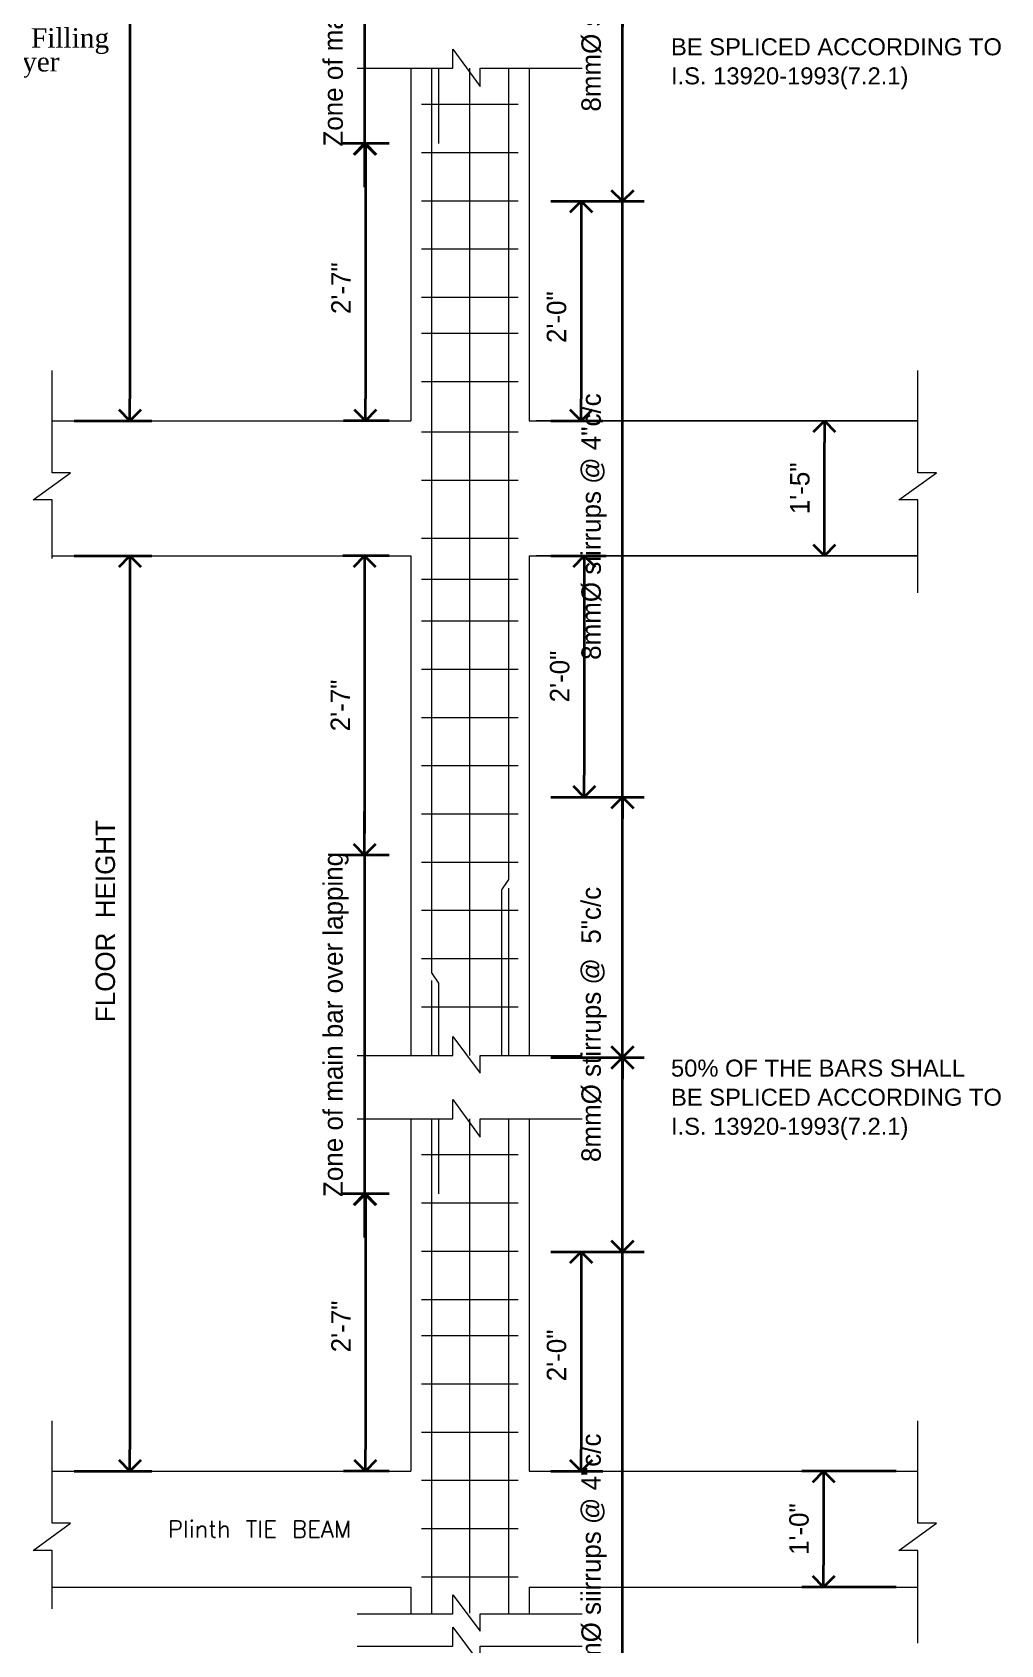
# Model space of a CAD drawing. Header units: inches. Extents: x -12073856 to 12321241, y -1226296 to 1319224.
# Drawn here: x 130506 to 130905, y 48463 to 49127 of the extents above; entities that cross this region are included whole.
import ezdxf

# ---------------------------------------------------------------- set-up
doc = ezdxf.new("R2010")
doc.units = ezdxf.units.IN
doc.header["$MEASUREMENT"] = 0
doc.header["$PDMODE"] = 35
for name, color, linetype, lineweight in [('DIM', 6, 'Continuous', 9), ('OUTLINE', 1, 'Continuous', 25), ('Rebars', 1, 'Continuous', 13), ('STIRRUPS', 14, 'Continuous', 18), ('texts', 152, 'Continuous', 35), ('TRENCH', 1, 'Continuous', 35)]:
    doc.layers.add(name, color=color, linetype=linetype, lineweight=lineweight)
doc.styles.add('Labels', font='arial.ttf', dxfattribs={"height": 8})
doc.styles.add('ordinary', font='times.ttf')
doc.styles.add('PRABIN', font='BKANT.TTF', dxfattribs={"height": 8})
doc.styles.add('S2', font='txt.shx', dxfattribs={"height": 3})
doc.dimstyles.new("Copy of S-2'", dxfattribs={"dimscale": 96, "dimtxt": 9, "dimasz": 0.09375, "dimexe": 0.09375, "dimexo": 0.09375, "dimgap": 0.0625, "dimtad": 1, "dimdec": 0, "dimlfac": 0.25, "dimzin": 3, "dimdsep": 46, "dimlunit": 3, "dimtxsty": 'PRABIN', "dimblk": 'OPEN90', "dimcen": 0.09375, "dimdle": 0.09375, "dimclrd": 256, "dimclre": 34, "dimclrt": 256, "dimadec": 0, "dimazin": 1, "dimtfac": 1, "dimtdec": 0, "dimtix": 1, "dimtmove": 0, "dimatfit": 3, "dimldrblk": 'DOTSMALL', "dimfxl": 1, "dimtolj": 1, "dimtzin": 1, "dimarcsym": 0})

# ---------------------------------------------------------------- blocks, each defined once
blk = doc.blocks.new('_Open90')
at = {"color": 0, "linetype": 'ByBlock', "lineweight": -2}
for p, q in [((0, 0), (-1, 0)), ((-0.5, 0.5), (0, 0)), ((0, 0), (-0.5, -0.5))]:
    blk.add_line(p, q, dxfattribs=at)
blk = doc.blocks.new('*D808')
at = {"layer": 'Defpoints', "color": 0, "ltscale": 0.1, "transparency": 16777216}
for p in [(98632.63, -11305.04), (98593.74, -11352.74), (98632.63, -11352.74)]:
    blk.add_point(p, dxfattribs=at)
at = {"layer": 'OUTLINE', "color": 34, "lineweight": -2, "ltscale": 0.1, "transparency": 16777216}
for p, q in [((98623.63, -11305.04), (98584.74, -11305.04)), ((98623.63, -11352.74), (98584.74, -11352.74))]:
    blk.add_line(p, q, dxfattribs=at)
at = {"layer": 'OUTLINE', "lineweight": -2, "ltscale": 0.1, "transparency": 16777216}
blk.add_line((98593.74, -11314.04), (98593.74, -11343.74), dxfattribs=at)
at = {"layer": 'OUTLINE', "lineweight": -2, "ltscale": 0.1, "transparency": 16777216, "xscale": 9, "yscale": 9, "zscale": 9}
for p, rotation in [((98593.74, -11305.04), 90), ((98593.74, -11352.74), 270)]:
    blk.add_blockref('_Open90', p, dxfattribs=dict(at, rotation=rotation))
at = {"layer": 'OUTLINE', "lineweight": 18, "ltscale": 0.1, "transparency": 16777216, "insert": (98583.64, -11328.89), "char_height": 8, "attachment_point": 5, "rotation": 90, "style": 'PRABIN'}
blk.add_mtext('\\A1;1\'-0"', dxfattribs=at)
blk = doc.blocks.new('_DotSmall')
at = {"color": 0, "linetype": 'ByBlock', "const_width": 0.5}
blk.add_lwpolyline([(-0.0625, 0, 1), (0.0625, 0, 1)], format="xyb", close=True, dxfattribs=at)
blk = doc.blocks.new('*D809')
at = {"layer": 'Defpoints', "color": 0, "transparency": 16777216}
for p in [(98423.67, -11190.81), (98404.9, -11305.04), (98423.67, -11305.04)]:
    blk.add_point(p, dxfattribs=at)
at = {"layer": 'DIM', "color": 34, "lineweight": -2, "transparency": 16777216}
for p, q in [((98414.67, -11190.81), (98395.9, -11190.81)), ((98414.67, -11305.04), (98395.9, -11305.04))]:
    blk.add_line(p, q, dxfattribs=at)
at = {"layer": 'DIM', "lineweight": -2, "transparency": 16777216}
blk.add_line((98404.9, -11199.81), (98404.9, -11296.04), dxfattribs=at)
at = {"layer": 'DIM', "lineweight": -2, "transparency": 16777216, "xscale": 9, "yscale": 9, "zscale": 9}
for p, rotation in [((98404.9, -11190.81), 90), ((98404.9, -11305.04), 270)]:
    blk.add_blockref('_Open90', p, dxfattribs=dict(at, rotation=rotation))
at = {"layer": 'DIM', "transparency": 16777216, "insert": (98394.85, -11245.43), "char_height": 8, "attachment_point": 5, "rotation": 90, "style": 'PRABIN'}
blk.add_mtext('\\A1;2\'-7"', dxfattribs=at)
blk = doc.blocks.new('*D810')
at = {"layer": 'Defpoints', "color": 0, "transparency": 16777216}
for p in [(98423.67, -11051.28), (98404.61, -11190.81), (98423.67, -11190.81)]:
    blk.add_point(p, dxfattribs=at)
at = {"layer": 'DIM', "lineweight": -2, "transparency": 16777216}
for p, q in [((98404.61, -11042.28), (98404.61, -11033.28)), ((98404.61, -11051.28), (98404.61, -11190.81)), ((98404.61, -11199.81), (98404.61, -11208.81))]:
    blk.add_line(p, q, dxfattribs=at)
at = {"layer": 'DIM', "color": 34, "lineweight": -2, "transparency": 16777216}
for p, q in [((98414.67, -11051.28), (98395.61, -11051.28)), ((98414.67, -11190.81), (98395.61, -11190.81))]:
    blk.add_line(p, q, dxfattribs=at)
at = {"layer": 'DIM', "lineweight": -2, "transparency": 16777216, "xscale": 9, "yscale": 9, "zscale": 9}
for p, rotation in [((98404.61, -11051.28), 270), ((98404.61, -11190.81), 90)]:
    blk.add_blockref('_Open90', p, dxfattribs=dict(at, rotation=rotation))
at = {"layer": 'DIM', "transparency": 16777216, "insert": (98392.81, -11121.04), "char_height": 8, "attachment_point": 5, "rotation": 90, "style": 'PRABIN'}
blk.add_mtext('\\A1;Zone of main bar over lapping', dxfattribs=at)
blk = doc.blocks.new('*D811')
at = {"layer": 'Defpoints', "color": 0, "transparency": 16777216}
for p in [(98472.36, -11214.66), (98472.36, -11305.04), (98493.82, -11305.04)]:
    blk.add_point(p, dxfattribs=at)
at = {"layer": 'DIM', "color": 34, "lineweight": -2, "transparency": 16777216}
for p, q in [((98481.36, -11214.66), (98502.82, -11214.66)), ((98481.36, -11305.04), (98502.82, -11305.04))]:
    blk.add_line(p, q, dxfattribs=at)
at = {"layer": 'DIM', "lineweight": -2, "transparency": 16777216}
blk.add_line((98493.82, -11223.66), (98493.82, -11296.04), dxfattribs=at)
at = {"layer": 'DIM', "lineweight": -2, "transparency": 16777216, "xscale": 9, "yscale": 9, "zscale": 9}
for p, rotation in [((98493.82, -11214.66), 90), ((98493.82, -11305.04), 270)]:
    blk.add_blockref('_Open90', p, dxfattribs=dict(at, rotation=rotation))
at = {"layer": 'DIM', "transparency": 16777216, "insert": (98483.72, -11257.35), "char_height": 8, "attachment_point": 5, "rotation": 90, "style": 'PRABIN'}
blk.add_mtext('\\A1;2\'-0"', dxfattribs=at)
blk = doc.blocks.new('*D812')
at = {"layer": 'Defpoints', "color": 0, "transparency": 16777216}
for p in [(98472.36, -11027.43), (98510.86, -11027.43), (98472.36, -11214.66)]:
    blk.add_point(p, dxfattribs=at)
at = {"layer": 'DIM', "color": 34, "lineweight": -2, "transparency": 16777216}
for p, q in [((98481.36, -11027.43), (98519.86, -11027.43)), ((98481.36, -11214.66), (98519.86, -11214.66))]:
    blk.add_line(p, q, dxfattribs=at)
at = {"layer": 'DIM', "lineweight": -2, "transparency": 16777216}
blk.add_line((98510.86, -11205.66), (98510.86, -11036.43), dxfattribs=at)
at = {"layer": 'DIM', "lineweight": -2, "transparency": 16777216, "xscale": 9, "yscale": 9, "zscale": 9}
for p, rotation in [((98510.86, -11027.43), 90), ((98510.86, -11214.66), 270)]:
    blk.add_blockref('_Open90', p, dxfattribs=dict(at, rotation=rotation))
at = {"layer": 'DIM', "transparency": 16777216, "insert": (98499.13, -11121.04), "char_height": 8, "attachment_point": 5, "rotation": 90, "style": 'PRABIN'}
blk.add_mtext('\\A1;8mm%%C stirrups @  5"c/c', dxfattribs=at)
blk = doc.blocks.new('*D813')
at = {"layer": 'Defpoints', "color": 0, "transparency": 16777216}
for p in [(98423.67, -10928.07), (98404.61, -11051.28), (98423.67, -11051.28)]:
    blk.add_point(p, dxfattribs=at)
at = {"layer": 'DIM', "color": 34, "lineweight": -2, "transparency": 16777216}
for p, q in [((98414.67, -10928.07), (98395.61, -10928.07)), ((98414.67, -11051.28), (98395.61, -11051.28))]:
    blk.add_line(p, q, dxfattribs=at)
at = {"layer": 'DIM', "lineweight": -2, "transparency": 16777216}
blk.add_line((98404.61, -10937.07), (98404.61, -11042.28), dxfattribs=at)
at = {"layer": 'DIM', "lineweight": -2, "transparency": 16777216, "xscale": 9, "yscale": 9, "zscale": 9}
for p, rotation in [((98404.61, -10928.07), 90), ((98404.61, -11051.28), 270)]:
    blk.add_blockref('_Open90', p, dxfattribs=dict(at, rotation=rotation))
at = {"layer": 'DIM', "transparency": 16777216, "insert": (98394.57, -10989.67), "char_height": 8, "attachment_point": 5, "rotation": 90, "style": 'PRABIN'}
blk.add_mtext('\\A1;2\'-7"', dxfattribs=at)
blk = doc.blocks.new('*D814')
at = {"layer": 'Defpoints', "color": 0, "transparency": 16777216}
for p in [(98472.36, -10928.07), (98472.36, -11027.43), (98495.12, -11027.43)]:
    blk.add_point(p, dxfattribs=at)
at = {"layer": 'DIM', "color": 34, "lineweight": -2, "transparency": 16777216}
for p, q in [((98481.36, -10928.07), (98504.12, -10928.07)), ((98481.36, -11027.43), (98504.12, -11027.43))]:
    blk.add_line(p, q, dxfattribs=at)
at = {"layer": 'DIM', "lineweight": -2, "transparency": 16777216}
blk.add_line((98495.12, -10937.07), (98495.12, -11018.43), dxfattribs=at)
at = {"layer": 'DIM', "lineweight": -2, "transparency": 16777216, "xscale": 9, "yscale": 9, "zscale": 9}
for p, rotation in [((98495.12, -10928.07), 90), ((98495.12, -11027.43), 270)]:
    blk.add_blockref('_Open90', p, dxfattribs=dict(at, rotation=rotation))
at = {"layer": 'DIM', "transparency": 16777216, "insert": (98485.02, -10977.75), "char_height": 8, "attachment_point": 5, "rotation": 90, "style": 'PRABIN'}
blk.add_mtext('\\A1;2\'-0"', dxfattribs=at)
blk = doc.blocks.new('*D815')
at = {"layer": 'Defpoints', "color": 0, "transparency": 16777216}
for p in [(98275.84, -10928.07), (98275.84, -11305.04), (98307.89, -11305.04)]:
    blk.add_point(p, dxfattribs=at)
at = {"layer": 'DIM', "color": 34, "lineweight": -2, "transparency": 16777216}
for p, q in [((98284.84, -10928.07), (98316.89, -10928.07)), ((98284.84, -11305.04), (98316.89, -11305.04))]:
    blk.add_line(p, q, dxfattribs=at)
at = {"layer": 'DIM', "lineweight": -2, "transparency": 16777216}
blk.add_line((98307.89, -10937.07), (98307.89, -11296.04), dxfattribs=at)
at = {"layer": 'DIM', "lineweight": -2, "transparency": 16777216, "xscale": 9, "yscale": 9, "zscale": 9}
for p, rotation in [((98307.89, -10928.07), 90), ((98307.89, -11305.04), 270)]:
    blk.add_blockref('_Open90', p, dxfattribs=dict(at, rotation=rotation))
at = {"layer": 'DIM', "transparency": 16777216, "insert": (98297.78, -11078.46), "char_height": 8, "attachment_point": 5, "rotation": 90, "style": 'PRABIN'}
blk.add_mtext('\\A1;FLOOR  HEIGHT', dxfattribs=at)
blk = doc.blocks.new('*D817')
at = {"layer": 'Defpoints', "color": 0, "transparency": 16777216}
for p in [(98472.36, -11134.62), (98510.86, -11134.62), (98472.36, -11559.21)]:
    blk.add_point(p, dxfattribs=at)
at = {"layer": 'DIM', "color": 34, "lineweight": -2, "transparency": 16777216}
for p, q in [((98481.36, -11134.62), (98519.86, -11134.62)), ((98481.36, -11559.21), (98519.86, -11559.21))]:
    blk.add_line(p, q, dxfattribs=at)
at = {"layer": 'DIM', "lineweight": -2, "transparency": 16777216}
blk.add_line((98510.86, -11550.21), (98510.86, -11143.62), dxfattribs=at)
at = {"layer": 'DIM', "lineweight": -2, "transparency": 16777216, "xscale": 9, "yscale": 9, "zscale": 9}
for p, rotation in [((98510.86, -11134.62), 90), ((98510.86, -11559.21), 270)]:
    blk.add_blockref('_Open90', p, dxfattribs=dict(at, rotation=rotation))
at = {"layer": 'DIM', "transparency": 16777216, "insert": (98499.13, -11344.42), "char_height": 8, "attachment_point": 5, "rotation": 90, "style": 'PRABIN'}
blk.add_mtext('\\A1;8mm%%C siirrups @ 4"c/c', dxfattribs=at)
blk = doc.blocks.new('*D819')
at = {"layer": 'Defpoints', "color": 0, "ltscale": 0.5, "transparency": 16777216}
for p in [(98594.06, -10872.43), (98594.06, -10872.43), (98594.06, -10928.07)]:
    blk.add_point(p, dxfattribs=at)
at = {"layer": 'DIM', "lineweight": -2, "ltscale": 0.5, "transparency": 16777216}
blk.add_line((98594.06, -10919.07), (98594.06, -10881.43), dxfattribs=at)
at = {"layer": 'DIM', "lineweight": -2, "ltscale": 0.5, "transparency": 16777216, "xscale": 9, "yscale": 9, "zscale": 9}
for p, rotation in [((98594.06, -10872.43), 90), ((98594.06, -10928.07), 270)]:
    blk.add_blockref('_Open90', p, dxfattribs=dict(at, rotation=rotation))
at = {"layer": 'DIM', "ltscale": 0.5, "transparency": 16777216, "insert": (98583.99, -10900.25), "char_height": 8, "attachment_point": 5, "rotation": 90, "style": 'PRABIN'}
blk.add_mtext('\\A1;1\'-5"', dxfattribs=at)
blk = doc.blocks.new('*D820')
at = {"layer": 'Defpoints', "color": 0, "transparency": 16777216}
for p in [(98423.67, -10758.2), (98404.9, -10872.43), (98423.67, -10872.43)]:
    blk.add_point(p, dxfattribs=at)
at = {"layer": 'DIM', "color": 34, "lineweight": -2, "transparency": 16777216}
for p, q in [((98414.67, -10758.2), (98395.9, -10758.2)), ((98414.67, -10872.43), (98395.9, -10872.43))]:
    blk.add_line(p, q, dxfattribs=at)
at = {"layer": 'DIM', "lineweight": -2, "transparency": 16777216}
blk.add_line((98404.9, -10767.2), (98404.9, -10863.43), dxfattribs=at)
at = {"layer": 'DIM', "lineweight": -2, "transparency": 16777216, "xscale": 9, "yscale": 9, "zscale": 9}
for p, rotation in [((98404.9, -10758.2), 90), ((98404.9, -10872.43), 270)]:
    blk.add_blockref('_Open90', p, dxfattribs=dict(at, rotation=rotation))
at = {"layer": 'DIM', "transparency": 16777216, "insert": (98394.85, -10817.81), "char_height": 8, "attachment_point": 5, "rotation": 90, "style": 'PRABIN'}
blk.add_mtext('\\A1;2\'-7"', dxfattribs=at)
blk = doc.blocks.new('*D821')
at = {"layer": 'Defpoints', "color": 0, "transparency": 16777216}
for p in [(98472.36, -10782.04), (98472.36, -10872.43), (98493.82, -10872.43)]:
    blk.add_point(p, dxfattribs=at)
at = {"layer": 'DIM', "color": 34, "lineweight": -2, "transparency": 16777216}
for p, q in [((98481.36, -10782.04), (98502.82, -10782.04)), ((98481.36, -10872.43), (98502.82, -10872.43))]:
    blk.add_line(p, q, dxfattribs=at)
at = {"layer": 'DIM', "lineweight": -2, "transparency": 16777216}
blk.add_line((98493.82, -10791.04), (98493.82, -10863.43), dxfattribs=at)
at = {"layer": 'DIM', "lineweight": -2, "transparency": 16777216, "xscale": 9, "yscale": 9, "zscale": 9}
for p, rotation in [((98493.82, -10782.04), 90), ((98493.82, -10872.43), 270)]:
    blk.add_blockref('_Open90', p, dxfattribs=dict(at, rotation=rotation))
at = {"layer": 'DIM', "transparency": 16777216, "insert": (98483.72, -10829.74), "char_height": 8, "attachment_point": 5, "rotation": 90, "style": 'PRABIN'}
blk.add_mtext('\\A1;2\'-0"', dxfattribs=at)
blk = doc.blocks.new('*D827')
at = {"layer": 'Defpoints', "color": 0, "transparency": 16777216}
for p in [(98423.67, -10618.66), (98404.61, -10758.2), (98423.67, -10758.2)]:
    blk.add_point(p, dxfattribs=at)
at = {"layer": 'DIM', "lineweight": -2, "transparency": 16777216}
for p, q in [((98404.61, -10609.66), (98404.61, -10600.66)), ((98404.61, -10618.66), (98404.61, -10758.2)), ((98404.61, -10767.2), (98404.61, -10776.2))]:
    blk.add_line(p, q, dxfattribs=at)
at = {"layer": 'DIM', "color": 34, "lineweight": -2, "transparency": 16777216}
for p, q in [((98414.67, -10618.66), (98395.61, -10618.66)), ((98414.67, -10758.2), (98395.61, -10758.2))]:
    blk.add_line(p, q, dxfattribs=at)
at = {"layer": 'DIM', "lineweight": -2, "transparency": 16777216, "xscale": 9, "yscale": 9, "zscale": 9}
for p, rotation in [((98404.61, -10618.66), 270), ((98404.61, -10758.2), 90)]:
    blk.add_blockref('_Open90', p, dxfattribs=dict(at, rotation=rotation))
at = {"layer": 'DIM', "transparency": 16777216, "insert": (98392.81, -10688.43), "char_height": 8, "attachment_point": 5, "rotation": 90, "style": 'PRABIN'}
blk.add_mtext('\\A1;Zone of main bar over lapping', dxfattribs=at)
blk = doc.blocks.new('*D828')
at = {"layer": 'Defpoints', "color": 0, "transparency": 16777216}
for p in [(98472.36, -10594.82), (98510.86, -10594.82), (98472.36, -10782.04)]:
    blk.add_point(p, dxfattribs=at)
at = {"layer": 'DIM', "color": 34, "lineweight": -2, "transparency": 16777216}
for p, q in [((98481.36, -10594.82), (98519.86, -10594.82)), ((98481.36, -10782.04), (98519.86, -10782.04))]:
    blk.add_line(p, q, dxfattribs=at)
at = {"layer": 'DIM', "lineweight": -2, "transparency": 16777216}
blk.add_line((98510.86, -10773.04), (98510.86, -10603.82), dxfattribs=at)
at = {"layer": 'DIM', "lineweight": -2, "transparency": 16777216, "xscale": 9, "yscale": 9, "zscale": 9}
for p, rotation in [((98510.86, -10594.82), 90), ((98510.86, -10782.04), 270)]:
    blk.add_blockref('_Open90', p, dxfattribs=dict(at, rotation=rotation))
at = {"layer": 'DIM', "transparency": 16777216, "insert": (98499.13, -10688.43), "char_height": 8, "attachment_point": 5, "rotation": 90, "style": 'PRABIN'}
blk.add_mtext('\\A1;8mm%%C stirrups @  5"c/c', dxfattribs=at)
blk = doc.blocks.new('*D832')
at = {"layer": 'Defpoints', "color": 0, "transparency": 16777216}
for p in [(98275.84, -10495.46), (98275.84, -10872.43), (98307.89, -10872.43)]:
    blk.add_point(p, dxfattribs=at)
at = {"layer": 'DIM', "color": 34, "lineweight": -2, "transparency": 16777216}
for p, q in [((98284.84, -10495.46), (98316.89, -10495.46)), ((98284.84, -10872.43), (98316.89, -10872.43))]:
    blk.add_line(p, q, dxfattribs=at)
at = {"layer": 'DIM', "lineweight": -2, "transparency": 16777216}
blk.add_line((98307.89, -10504.46), (98307.89, -10863.43), dxfattribs=at)
at = {"layer": 'DIM', "lineweight": -2, "transparency": 16777216, "xscale": 9, "yscale": 9, "zscale": 9}
for p, rotation in [((98307.89, -10495.46), 90), ((98307.89, -10872.43), 270)]:
    blk.add_blockref('_Open90', p, dxfattribs=dict(at, rotation=rotation))
at = {"layer": 'DIM', "transparency": 16777216, "insert": (98297.78, -10650.85), "char_height": 8, "attachment_point": 5, "rotation": 90, "style": 'PRABIN'}
blk.add_mtext('\\A1;FLOOR  HEIGHT', dxfattribs=at)
blk = doc.blocks.new('*D833')
at = {"layer": 'Defpoints', "color": 0, "transparency": 16777216}
for p in [(98472.36, -10701.21), (98510.86, -10701.21), (98472.36, -11134.62)]:
    blk.add_point(p, dxfattribs=at)
at = {"layer": 'DIM', "color": 34, "lineweight": -2, "transparency": 16777216}
for p, q in [((98481.36, -10701.21), (98519.86, -10701.21)), ((98481.36, -11134.62), (98519.86, -11134.62))]:
    blk.add_line(p, q, dxfattribs=at)
at = {"layer": 'DIM', "lineweight": -2, "transparency": 16777216}
blk.add_line((98510.86, -11125.62), (98510.86, -10710.21), dxfattribs=at)
at = {"layer": 'DIM', "lineweight": -2, "transparency": 16777216, "xscale": 9, "yscale": 9, "zscale": 9}
for p, rotation in [((98510.86, -10701.21), 90), ((98510.86, -11134.62), 270)]:
    blk.add_blockref('_Open90', p, dxfattribs=dict(at, rotation=rotation))
at = {"layer": 'DIM', "transparency": 16777216, "insert": (98499.13, -10916.01), "char_height": 8, "attachment_point": 5, "rotation": 90, "style": 'PRABIN'}
blk.add_mtext('\\A1;8mm%%C siirrups @ 4"c/c', dxfattribs=at)
blk = doc.blocks.new('footing wall sec')
at = {"char_height": 2, "attachment_point": 1, "style": 'ordinary'}
for s, insert in [('2"th Sand Filling', (69792.88, -69347.18)), ('Plastic Layer', (69792.62, -69349.63))]:
    blk.add_mtext(s, dxfattribs=dict(at, insert=insert))
blk = doc.blocks.new('FGDF')
at = {"layer": 'DIM'}
for p, q in [((98394.73, -10872.43), (98423.67, -10872.43)), ((98394.73, -10928.07), (98423.67, -10928.07))]:
    blk.add_line(p, q, dxfattribs=at)
at = {"layer": 'OUTLINE', "lineweight": 18, "ltscale": 0.1}
for p, q in [((98423.67, -10727.24), (98423.67, -10872.43)), ((98472.36, -10727.24), (98472.36, -10872.43)), ((98423.67, -10844.26), (98423.67, -10872.43)), ((98472.36, -10844.26), (98472.36, -10872.43)), ((98275.84, -10872.43), (98394.73, -10872.43)), ((98472.36, -10872.43), (98632.63, -10872.43)), ((98632.63, -10872.43), (98475.34, -10872.43)), ((98275.84, -10928.07), (98394.73, -10928.07)), ((98423.67, -10928.07), (98423.67, -11133.82)), ((98472.36, -10928.07), (98632.63, -10928.07)), ((98472.36, -10928.07), (98472.36, -11133.82)), ((98632.63, -10928.07), (98475.34, -10928.07)), ((98423.67, -11159.85), (98423.67, -11305.04)), ((98472.36, -11159.85), (98472.36, -11305.04)), ((98423.67, -11276.87), (98423.67, -11305.04)), ((98472.36, -11276.87), (98472.36, -11305.04)), ((98275.84, -11305.04), (98423.67, -11305.04)), ((98472.36, -11305.04), (98632.63, -11305.04)), ((98275.84, -11352.74), (98423.67, -11352.74)), ((98423.67, -11352.74), (98423.67, -11363.74)), ((98423.67, -11352.74), (98423.67, -11363.74)), ((98472.36, -11352.74), (98472.36, -11363.74)), ((98472.36, -11352.74), (98632.63, -11352.74)), ((98472.36, -11352.74), (98472.36, -11363.74))]:
    blk.add_line(p, q, dxfattribs=at)
for points in [[(98401.51, -10727.24), (98440.98, -10727.24), (98440.98, -10719.4), (98452.2, -10734.8), (98452.2, -10727.24), (98494.31, -10727.24)], [(98401.51, -10727.24), (98440.98, -10727.24), (98440.98, -10719.4), (98452.2, -10734.8), (98452.2, -10727.24), (98494.31, -10727.24)], [(98275.84, -10929.12), (98275.84, -10905.05), (98268, -10905.05), (98283.41, -10893.84), (98275.84, -10893.84), (98275.84, -10851.72)], [(98632.63, -10943.29), (98632.63, -10905.05), (98624.79, -10905.05), (98640.2, -10893.84), (98632.63, -10893.84), (98632.63, -10851.72)], [(98401.51, -11133.82), (98440.98, -11133.82), (98440.98, -11125.98), (98452.2, -11141.06), (98452.2, -11133.82), (98494.31, -11133.82)], [(98401.51, -11159.85), (98440.98, -11159.85), (98440.98, -11152.01), (98452.2, -11167.42), (98452.2, -11159.85), (98494.31, -11159.85)], [(98275.84, -11361.74), (98275.84, -11337.67), (98268, -11337.67), (98283.41, -11326.45), (98275.84, -11326.45), (98275.84, -11284.33)], [(98632.63, -11375.91), (98632.63, -11337.67), (98624.79, -11337.67), (98640.2, -11326.45), (98632.63, -11326.45), (98632.63, -11284.33)], [(98401.51, -11363.74), (98440.98, -11363.74), (98440.98, -11355.9), (98452.2, -11370.98), (98452.2, -11363.74), (98494.31, -11363.74)], [(98401.51, -11377.11), (98440.98, -11377.11), (98440.98, -11369.28), (98452.2, -11384.35), (98452.2, -11377.12), (98494.31, -11377.12)]]:
    blk.add_lwpolyline(points, dxfattribs=at)
at = {"layer": 'Rebars'}
for p, q in [((98432.12, -10727.24), (98432.12, -10872.43)), ((98435.06, -10727.24), (98435.06, -10758.2)), ((98447.99, -10872.43), (98447.99, -10727.24)), ((98463.91, -10727.24), (98463.91, -10872.43)), ((98432.12, -10872.43), (98432.12, -11099.81)), ((98447.99, -11133.82), (98447.99, -10872.43)), ((98463.91, -10872.43), (98463.91, -11061.38)), ((98463.91, -11061.38), (98460.98, -11065.64)), ((98460.98, -11065.64), (98460.98, -11133.82)), ((98463.91, -11064.89), (98463.91, -11133.82)), ((98432.12, -11099.81), (98435.06, -11104.08)), ((98432.12, -11102.9), (98432.12, -11133.82)), ((98435.06, -11104.08), (98435.06, -11133.82)), ((98432.12, -11159.85), (98432.12, -11305.04)), ((98435.06, -11159.85), (98435.06, -11190.81)), ((98447.99, -11305.04), (98447.99, -11159.85)), ((98463.91, -11159.85), (98463.91, -11305.04)), ((98432.12, -11305.04), (98432.12, -11363.46)), ((98447.99, -11363.46), (98447.99, -11305.04)), ((98463.91, -11305.04), (98463.91, -11363.46))]:
    blk.add_line(p, q, dxfattribs=at)
at = {"layer": 'STIRRUPS', "ltscale": 0.1}
for p, q in [((98428.09, -10742.05), (98467.89, -10742.05)), ((98428.09, -10761.93), (98467.89, -10761.93)), ((98428.09, -10781.8), (98467.89, -10781.8)), ((98428.09, -10801.67), (98467.89, -10801.67)), ((98428.09, -10821.54), (98467.89, -10821.54)), ((98428.09, -10821.54), (98467.89, -10821.54)), ((98428.09, -10836.41), (98467.89, -10836.41)), ((98428.09, -10856.29), (98467.89, -10856.29)), ((98428.09, -10877.02), (98467.89, -10877.02)), ((98428.09, -10877.02), (98467.89, -10877.02)), ((98428.09, -10896.89), (98467.89, -10896.89)), ((98428.09, -10920.74), (98467.89, -10920.74)), ((98428.09, -10937.68), (98467.89, -10937.68)), ((98428.09, -10954.81), (98467.89, -10954.81)), ((98428.09, -10974.68), (98467.89, -10974.68)), ((98428.09, -10994.56), (98467.89, -10994.56)), ((98428.09, -11014.43), (98467.89, -11014.43)), ((98428.09, -11034.3), (98467.89, -11034.3)), ((98428.09, -11034.3), (98467.89, -11034.3)), ((98428.09, -11054.17), (98467.89, -11054.17)), ((98428.09, -11074.04), (98467.89, -11074.04)), ((98428.09, -11093.92), (98467.89, -11093.92)), ((98428.09, -11113.79), (98467.89, -11113.79)), ((98428.09, -11174.67), (98467.89, -11174.67)), ((98428.09, -11194.54), (98467.89, -11194.54)), ((98428.09, -11214.41), (98467.89, -11214.41)), ((98428.09, -11234.28), (98467.89, -11234.28)), ((98428.09, -11249.15), (98467.89, -11249.15)), ((98428.09, -11249.15), (98467.89, -11249.15)), ((98428.09, -11269.03), (98467.89, -11269.03)), ((98428.09, -11288.9), (98467.89, -11288.9)), ((98428.09, -11308.77), (98467.89, -11308.77)), ((98428.09, -11308.77), (98467.89, -11308.77)), ((98428.09, -11328.64), (98467.89, -11328.64)), ((98428.09, -11348.51), (98467.89, -11348.51))]:
    blk.add_line(p, q, dxfattribs=at)
at = {"layer": 'DIM', "insert": (98323.49, -11325.42), "char_height": 6.9552, "width": 136.4032, "attachment_point": 1, "style": 'S2'}
blk.add_mtext('Plinth TIE BEAM', dxfattribs=at)
at = {"layer": 'texts', "color": 254, "ltscale": 0.1, "style": 'Labels'}
for s, p in [('BE SPLICED ACCORDING TO', (98530.85, -10721.9)), ('BE SPLICED ACCORDING TO', (98530.85, -10721.9)), ('I.S. 13920-1993(7.2.1)', (98530.85, -10733.87)), ('50% OF THE BARS SHALL ', (98530.85, -11142.53)), ('BE SPLICED ACCORDING TO', (98530.85, -11154.51)), ('I.S. 13920-1993(7.2.1)', (98530.85, -11166.49))]:
    blk.add_text(s, height=7, dxfattribs=at).set_placement(p)
at = {"layer": 'DIM'}
for base, p1, p2, text, picture, middle in [((98307.89, -10872.43), (98275.84, -10495.46), (98275.84, -10872.43), 'FLOOR  HEIGHT', '*D832', (98307.89, -10650.85)), ((98510.86, -10701.21), (98472.36, -11134.62), (98472.36, -10701.21), '8mm%%C siirrups @ 4"c/c', '*D833', (98510.86, -10916.01)), ((98404.9, -10872.43), (98423.67, -10758.2), (98423.67, -10872.43), '2\'-7"', '*D820', (98404.9, -10817.81)), ((98493.82, -10872.43), (98472.36, -10782.04), (98472.36, -10872.43), '2\'-0"', '*D821', (98493.82, -10829.74)), ((98307.89, -11305.04), (98275.84, -10928.07), (98275.84, -11305.04), 'FLOOR  HEIGHT', '*D815', (98307.89, -11078.46)), ((98510.86, -11134.62), (98472.36, -11559.21), (98472.36, -11134.62), '8mm%%C siirrups @ 4"c/c', '*D817', (98510.86, -11344.42)), ((98404.9, -11305.04), (98423.67, -11190.81), (98423.67, -11305.04), '2\'-7"', '*D809', (98404.9, -11245.43)), ((98493.82, -11305.04), (98472.36, -11214.66), (98472.36, -11305.04), '2\'-0"', '*D811', (98493.82, -11257.35))]:
    dim = blk.add_linear_dim(base=base, p1=p1, p2=p2, angle=90, text=text, dimstyle="Copy of S-2'", dxfattribs=at)
    dim.commit()
    dim.dimension.update_dxf_attribs({"geometry": picture, "text_midpoint": middle, "dimtype": 128})
for base, p1, p2, picture, middle in [((98510.86, -10594.82), (98472.36, -10782.04), (98472.36, -10594.82), '*D828', (98499.13, -10688.43)), ((98510.86, -11027.43), (98472.36, -11214.66), (98472.36, -11027.43), '*D812', (98499.13, -11121.04))]:
    dim = blk.add_linear_dim(base=base, p1=p1, p2=p2, angle=90, text='8mm%%C stirrups @  5"c/c', dimstyle="Copy of S-2'", override={"dimtmove": 1}, dxfattribs=at)
    dim.commit()
    dim.dimension.update_dxf_attribs({"geometry": picture, "text_midpoint": middle})
for base, p1, p2, text, picture, middle in [((98404.61, -10758.2), (98423.67, -10618.66), (98423.67, -10758.2), 'Zone of main bar over lapping', '*D827', (98392.81, -10688.43)), ((98404.61, -11051.28), (98423.67, -10928.07), (98423.67, -11051.28), '2\'-7"', '*D813', (98394.57, -10989.67)), ((98495.12, -11027.43), (98472.36, -10928.07), (98472.36, -11027.43), '2\'-0"', '*D814', (98485.02, -10977.75)), ((98404.61, -11190.81), (98423.67, -11051.28), (98423.67, -11190.81), 'Zone of main bar over lapping', '*D810', (98392.81, -11121.04))]:
    dim = blk.add_linear_dim(base=base, p1=p1, p2=p2, angle=90, text=text, dimstyle="Copy of S-2'", dxfattribs=at)
    dim.commit()
    dim.dimension.update_dxf_attribs({"geometry": picture, "text_midpoint": middle})
at = {"layer": 'DIM', "ltscale": 0.5}
dim = blk.add_linear_dim(base=(98594.06, -10872.43), p1=(98594.06, -10928.07), p2=(98594.06, -10872.43), angle=90, text='1\'-5"', dimstyle="Copy of S-2'", dxfattribs=at)
dim.commit()
dim.dimension.update_dxf_attribs({"geometry": '*D819', "text_midpoint": (98583.99, -10900.25)})
at = {"layer": 'OUTLINE', "lineweight": 18, "ltscale": 0.1}
dim = blk.add_linear_dim(base=(98593.74, -11352.74), p1=(98632.63, -11305.04), p2=(98632.63, -11352.74), angle=90, text='1\'-0"', dimstyle="Copy of S-2'", dxfattribs=at)
dim.commit()
dim.dimension.update_dxf_attribs({"geometry": '*D808', "text_midpoint": (98583.64, -11328.89)})

msp = doc.modelspace()

# ---------------------------------------------------------------- block references
at = {"color": 5, "lineweight": 35}
msp.add_blockref('FGDF', (32238.05, 59839.12), dxfattribs=at)
at = {"layer": 'TRENCH', "xscale": 4, "yscale": 4, "zscale": 4}
msp.add_blockref('footing wall sec', (-148716.96, 326517.09), dxfattribs=at)

doc.saveas('drawing.dxf')
